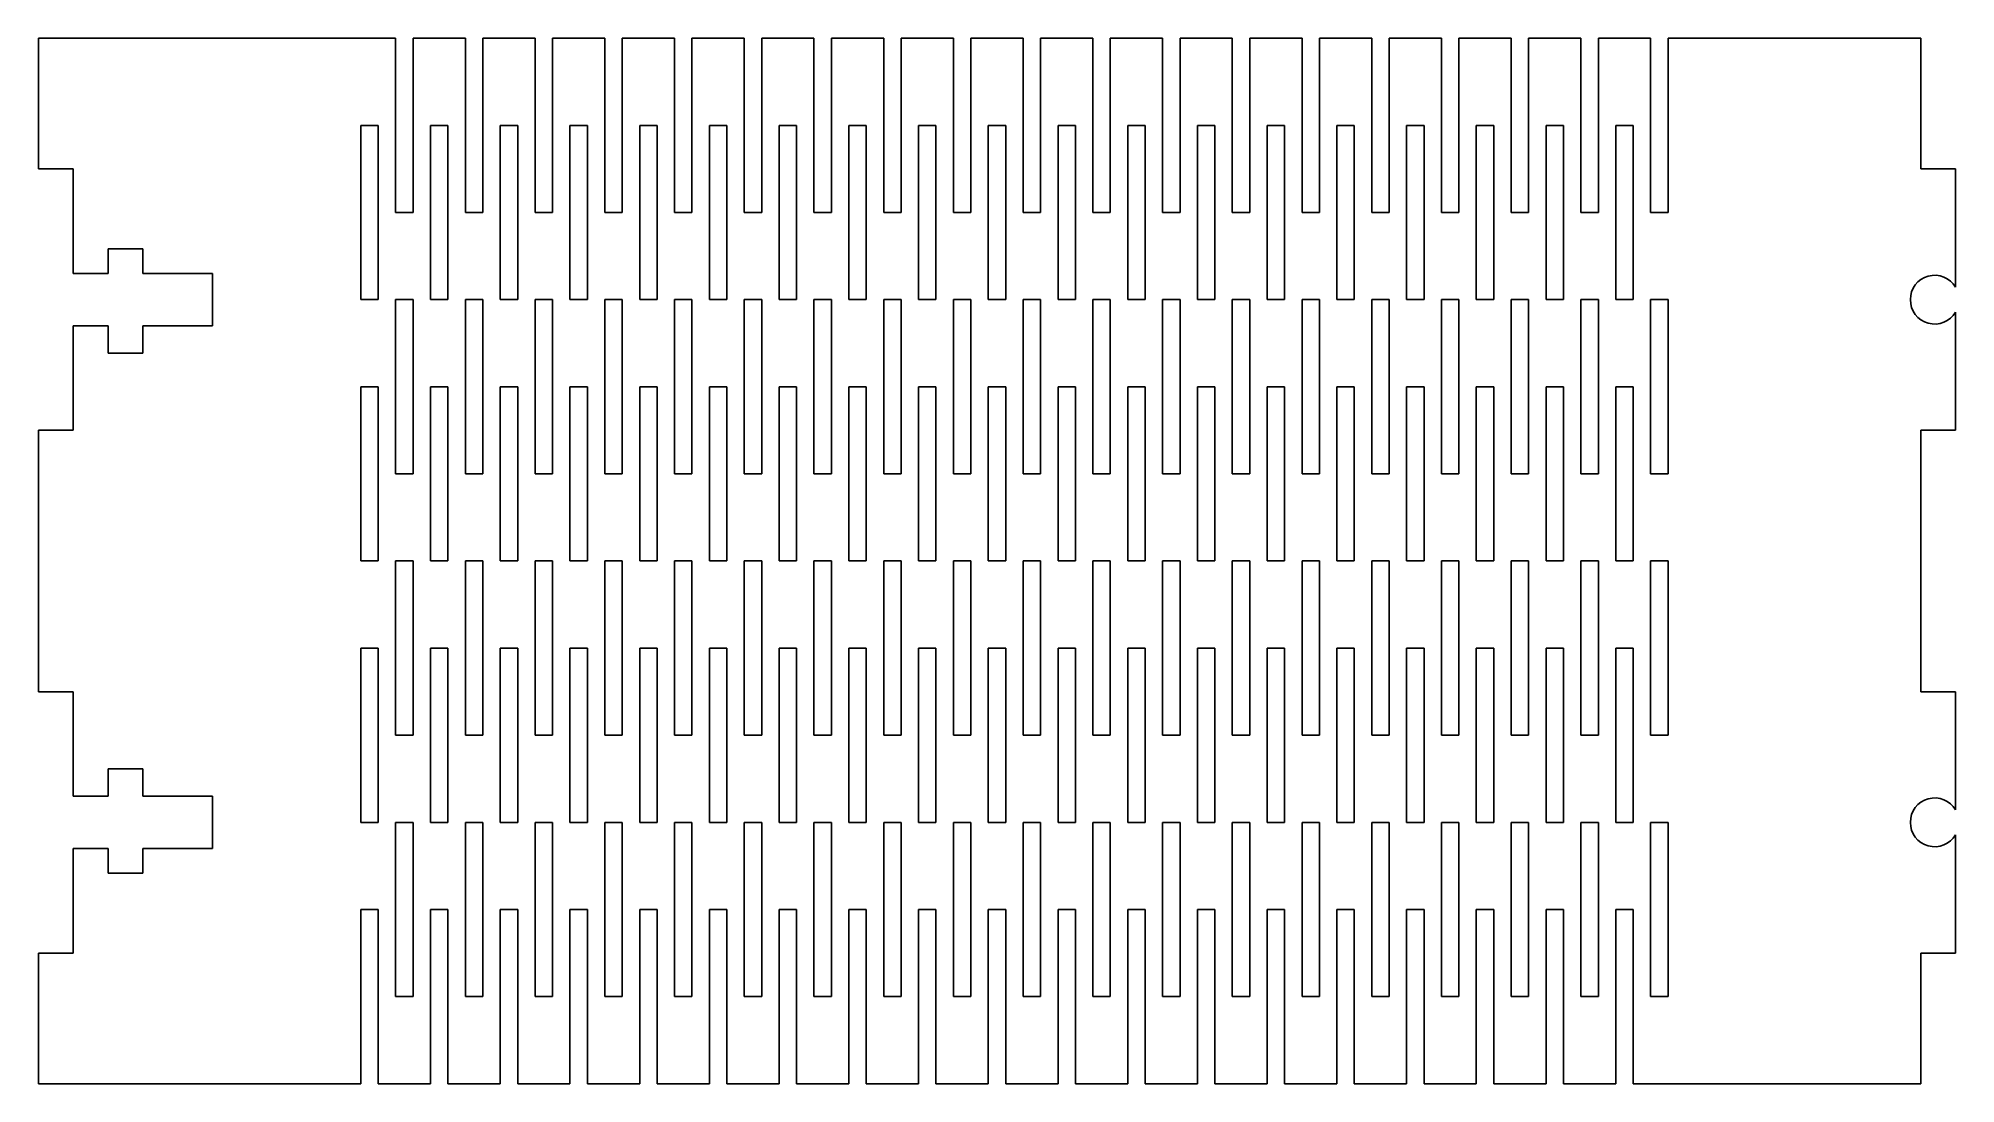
# Model space of a CAD drawing. Extents: x -2.75 to 2.75, y -3 to 0.
import ezdxf

# ---------------------------------------------------------------- set-up
doc = ezdxf.new("R2010")
doc.units = 0
doc.header["$MEASUREMENT"] = 0
doc.layers.add('VISIBLE', color=7, linetype='CONTINUOUS')

msp = doc.modelspace()

# ---------------------------------------------------------------- linework, layer by layer
at = {"layer": 'VISIBLE'}
for p, q in [((-2.75, 0, 0.117), (-1.725, 0, 0.117)), ((-2.75, 0, 0.117), (-2.75, -0.375, 0.117)), ((-1.725, 0, 0.117), (-1.725, -0.5, 0.117)), ((-1.675, 0, 0.117), (-1.525, 0, 0.117)), ((-1.675, 0, 0.117), (-1.675, -0.5, 0.117)), ((-1.525, 0, 0.117), (-1.525, -0.5, 0.117)), ((-1.475, 0, 0.117), (-1.325, 0, 0.117)), ((-1.475, 0, 0.117), (-1.475, -0.5, 0.117)), ((-1.325, 0, 0.117), (-1.325, -0.5, 0.117)), ((-1.275, 0, 0.117), (-1.125, 0, 0.117)), ((-1.275, 0, 0.117), (-1.275, -0.5, 0.117)), ((-1.125, 0, 0.117), (-1.125, -0.5, 0.117)), ((-1.075, 0, 0.117), (-0.925, 0, 0.117)), ((-1.075, 0, 0.117), (-1.075, -0.5, 0.117)), ((-0.925, 0, 0.117), (-0.925, -0.5, 0.117)), ((-0.875, 0, 0.117), (-0.725, 0, 0.117)), ((-0.875, 0, 0.117), (-0.875, -0.5, 0.117)), ((-0.725, 0, 0.117), (-0.725, -0.5, 0.117)), ((-0.675, 0, 0.117), (-0.525, 0, 0.117)), ((-0.675, 0, 0.117), (-0.675, -0.5, 0.117)), ((-0.525, 0, 0.117), (-0.525, -0.5, 0.117)), ((-0.475, 0, 0.117), (-0.325, 0, 0.117)), ((-0.475, 0, 0.117), (-0.475, -0.5, 0.117)), ((-0.325, 0, 0.117), (-0.325, -0.5, 0.117)), ((-0.275, 0, 0.117), (-0.125, 0, 0.117)), ((-0.275, 0, 0.117), (-0.275, -0.5, 0.117)), ((-0.125, 0, 0.117), (-0.125, -0.5, 0.117)), ((-0.075, 0, 0.117), (0.075, 0, 0.117)), ((-0.075, 0, 0.117), (-0.075, -0.5, 0.117)), ((0.075, 0, 0.117), (0.075, -0.5, 0.117)), ((0.125, 0, 0.117), (0.275, 0, 0.117)), ((0.125, 0, 0.117), (0.125, -0.5, 0.117)), ((0.275, 0, 0.117), (0.275, -0.5, 0.117)), ((0.325, 0, 0.117), (0.475, 0, 0.117)), ((0.325, 0, 0.117), (0.325, -0.5, 0.117)), ((0.475, 0, 0.117), (0.475, -0.5, 0.117)), ((0.525, 0, 0.117), (0.675, 0, 0.117)), ((0.525, 0, 0.117), (0.525, -0.5, 0.117)), ((0.675, 0, 0.117), (0.675, -0.5, 0.117)), ((0.725, 0, 0.117), (0.875, 0, 0.117)), ((0.725, 0, 0.117), (0.725, -0.5, 0.117)), ((0.875, 0, 0.117), (0.875, -0.5, 0.117)), ((0.925, 0, 0.117), (1.075, 0, 0.117)), ((0.925, 0, 0.117), (0.925, -0.5, 0.117)), ((1.075, 0, 0.117), (1.075, -0.5, 0.117)), ((1.125, 0, 0.117), (1.275, 0, 0.117)), ((1.125, 0, 0.117), (1.125, -0.5, 0.117)), ((1.275, 0, 0.117), (1.275, -0.5, 0.117)), ((1.325, 0, 0.117), (1.475, 0, 0.117)), ((1.325, 0, 0.117), (1.325, -0.5, 0.117)), ((1.475, 0, 0.117), (1.475, -0.5, 0.117)), ((1.525, 0, 0.117), (1.675, 0, 0.117)), ((1.525, 0, 0.117), (1.525, -0.5, 0.117)), ((1.675, 0, 0.117), (1.675, -0.5, 0.117)), ((1.725, 0, 0.117), (1.875, 0, 0.117)), ((1.725, 0, 0.117), (1.725, -0.5, 0.117)), ((1.875, 0, 0.117), (1.875, -0.5, 0.117)), ((1.925, 0, 0.117), (2.65, 0, 0.117)), ((1.925, 0, 0.117), (1.925, -0.5, 0.117)), ((2.65, 0, 0.117), (2.65, -0.375, 0.117)), ((-1.825, -0.75, 0.117), (-1.825, -0.25, 0.117)), ((-1.825, -0.25, 0.117), (-1.775, -0.25, 0.117)), ((-1.775, -0.75, 0.117), (-1.775, -0.25, 0.117)), ((-1.625, -0.75, 0.117), (-1.625, -0.25, 0.117)), ((-1.625, -0.25, 0.117), (-1.575, -0.25, 0.117)), ((-1.575, -0.75, 0.117), (-1.575, -0.25, 0.117)), ((-1.425, -0.75, 0.117), (-1.425, -0.25, 0.117)), ((-1.425, -0.25, 0.117), (-1.375, -0.25, 0.117)), ((-1.375, -0.75, 0.117), (-1.375, -0.25, 0.117)), ((-1.225, -0.75, 0.117), (-1.225, -0.25, 0.117)), ((-1.225, -0.25, 0.117), (-1.175, -0.25, 0.117)), ((-1.175, -0.75, 0.117), (-1.175, -0.25, 0.117)), ((-1.025, -0.75, 0.117), (-1.025, -0.25, 0.117)), ((-1.025, -0.25, 0.117), (-0.975, -0.25, 0.117)), ((-0.975, -0.75, 0.117), (-0.975, -0.25, 0.117)), ((-0.825, -0.75, 0.117), (-0.825, -0.25, 0.117)), ((-0.825, -0.25, 0.117), (-0.775, -0.25, 0.117)), ((-0.775, -0.75, 0.117), (-0.775, -0.25, 0.117)), ((-0.625, -0.75, 0.117), (-0.625, -0.25, 0.117)), ((-0.625, -0.25, 0.117), (-0.575, -0.25, 0.117)), ((-0.575, -0.75, 0.117), (-0.575, -0.25, 0.117)), ((-0.425, -0.75, 0.117), (-0.425, -0.25, 0.117)), ((-0.425, -0.25, 0.117), (-0.375, -0.25, 0.117)), ((-0.375, -0.75, 0.117), (-0.375, -0.25, 0.117)), ((-0.225, -0.75, 0.117), (-0.225, -0.25, 0.117)), ((-0.225, -0.25, 0.117), (-0.175, -0.25, 0.117)), ((-0.175, -0.75, 0.117), (-0.175, -0.25, 0.117)), ((-0.025, -0.75, 0.117), (-0.025, -0.25, 0.117)), ((-0.025, -0.25, 0.117), (0.025, -0.25, 0.117)), ((0.025, -0.75, 0.117), (0.025, -0.25, 0.117)), ((0.175, -0.75, 0.117), (0.175, -0.25, 0.117)), ((0.175, -0.25, 0.117), (0.225, -0.25, 0.117)), ((0.225, -0.75, 0.117), (0.225, -0.25, 0.117)), ((0.375, -0.75, 0.117), (0.375, -0.25, 0.117)), ((0.375, -0.25, 0.117), (0.425, -0.25, 0.117)), ((0.425, -0.75, 0.117), (0.425, -0.25, 0.117)), ((0.575, -0.75, 0.117), (0.575, -0.25, 0.117)), ((0.575, -0.25, 0.117), (0.625, -0.25, 0.117)), ((0.625, -0.75, 0.117), (0.625, -0.25, 0.117)), ((0.775, -0.75, 0.117), (0.775, -0.25, 0.117)), ((0.775, -0.25, 0.117), (0.825, -0.25, 0.117)), ((0.825, -0.75, 0.117), (0.825, -0.25, 0.117)), ((0.975, -0.75, 0.117), (0.975, -0.25, 0.117)), ((0.975, -0.25, 0.117), (1.025, -0.25, 0.117)), ((1.025, -0.75, 0.117), (1.025, -0.25, 0.117)), ((1.175, -0.75, 0.117), (1.175, -0.25, 0.117)), ((1.175, -0.25, 0.117), (1.225, -0.25, 0.117)), ((1.225, -0.75, 0.117), (1.225, -0.25, 0.117)), ((1.375, -0.75, 0.117), (1.375, -0.25, 0.117)), ((1.375, -0.25, 0.117), (1.425, -0.25, 0.117)), ((1.425, -0.75, 0.117), (1.425, -0.25, 0.117)), ((1.575, -0.75, 0.117), (1.575, -0.25, 0.117)), ((1.575, -0.25, 0.117), (1.625, -0.25, 0.117)), ((1.625, -0.75, 0.117), (1.625, -0.25, 0.117)), ((1.775, -0.75, 0.117), (1.775, -0.25, 0.117)), ((1.775, -0.25, 0.117), (1.825, -0.25, 0.117)), ((1.825, -0.75, 0.117), (1.825, -0.25, 0.117)), ((-2.75, -0.375, 0.117), (-2.65, -0.375, 0.117)), ((-2.65, -0.375, 0.117), (-2.65, -0.675, 0.117)), ((2.65, -0.375, 0.117), (2.75, -0.375, 0.117)), ((2.75, -0.375, 0.117), (2.75, -0.7139, 0.117)), ((-1.725, -0.5, 0.117), (-1.675, -0.5, 0.117)), ((-1.525, -0.5, 0.117), (-1.475, -0.5, 0.117)), ((-1.325, -0.5, 0.117), (-1.275, -0.5, 0.117)), ((-1.125, -0.5, 0.117), (-1.075, -0.5, 0.117)), ((-0.925, -0.5, 0.117), (-0.875, -0.5, 0.117)), ((-0.725, -0.5, 0.117), (-0.675, -0.5, 0.117)), ((-0.525, -0.5, 0.117), (-0.475, -0.5, 0.117)), ((-0.325, -0.5, 0.117), (-0.275, -0.5, 0.117)), ((-0.125, -0.5, 0.117), (-0.075, -0.5, 0.117)), ((0.075, -0.5, 0.117), (0.125, -0.5, 0.117)), ((0.275, -0.5, 0.117), (0.325, -0.5, 0.117)), ((0.475, -0.5, 0.117), (0.525, -0.5, 0.117)), ((0.675, -0.5, 0.117), (0.725, -0.5, 0.117)), ((0.875, -0.5, 0.117), (0.925, -0.5, 0.117)), ((1.075, -0.5, 0.117), (1.125, -0.5, 0.117)), ((1.275, -0.5, 0.117), (1.325, -0.5, 0.117)), ((1.475, -0.5, 0.117), (1.525, -0.5, 0.117)), ((1.675, -0.5, 0.117), (1.725, -0.5, 0.117)), ((1.875, -0.5, 0.117), (1.925, -0.5, 0.117)), ((-2.55, -0.6037, 0.117), (-2.55, -0.675, 0.117)), ((-2.55, -0.6037, 0.117), (-2.45, -0.6037, 0.117)), ((-2.45, -0.6037, 0.117), (-2.45, -0.675, 0.117)), ((-2.65, -0.675, 0.117), (-2.55, -0.675, 0.117)), ((-2.45, -0.675, 0.117), (-2.25, -0.675, 0.117)), ((-2.25, -0.675, 0.117), (-2.25, -0.825, 0.117)), ((-1.825, -0.75, 0.117), (-1.775, -0.75, 0.117)), ((-1.725, -0.75, 0.117), (-1.725, -1.25, 0.117)), ((-1.725, -0.75, 0.117), (-1.675, -0.75, 0.117)), ((-1.675, -0.75, 0.117), (-1.675, -1.25, 0.117)), ((-1.625, -0.75, 0.117), (-1.575, -0.75, 0.117)), ((-1.525, -0.75, 0.117), (-1.525, -1.25, 0.117)), ((-1.525, -0.75, 0.117), (-1.475, -0.75, 0.117)), ((-1.475, -0.75, 0.117), (-1.475, -1.25, 0.117)), ((-1.425, -0.75, 0.117), (-1.375, -0.75, 0.117)), ((-1.325, -0.75, 0.117), (-1.325, -1.25, 0.117)), ((-1.325, -0.75, 0.117), (-1.275, -0.75, 0.117)), ((-1.275, -0.75, 0.117), (-1.275, -1.25, 0.117)), ((-1.225, -0.75, 0.117), (-1.175, -0.75, 0.117)), ((-1.125, -0.75, 0.117), (-1.125, -1.25, 0.117)), ((-1.125, -0.75, 0.117), (-1.075, -0.75, 0.117)), ((-1.075, -0.75, 0.117), (-1.075, -1.25, 0.117)), ((-1.025, -0.75, 0.117), (-0.975, -0.75, 0.117)), ((-0.925, -0.75, 0.117), (-0.925, -1.25, 0.117)), ((-0.925, -0.75, 0.117), (-0.875, -0.75, 0.117)), ((-0.875, -0.75, 0.117), (-0.875, -1.25, 0.117)), ((-0.825, -0.75, 0.117), (-0.775, -0.75, 0.117)), ((-0.725, -0.75, 0.117), (-0.725, -1.25, 0.117)), ((-0.725, -0.75, 0.117), (-0.675, -0.75, 0.117)), ((-0.675, -0.75, 0.117), (-0.675, -1.25, 0.117)), ((-0.625, -0.75, 0.117), (-0.575, -0.75, 0.117)), ((-0.525, -0.75, 0.117), (-0.525, -1.25, 0.117)), ((-0.525, -0.75, 0.117), (-0.475, -0.75, 0.117)), ((-0.475, -0.75, 0.117), (-0.475, -1.25, 0.117)), ((-0.425, -0.75, 0.117), (-0.375, -0.75, 0.117)), ((-0.325, -0.75, 0.117), (-0.325, -1.25, 0.117)), ((-0.325, -0.75, 0.117), (-0.275, -0.75, 0.117)), ((-0.275, -0.75, 0.117), (-0.275, -1.25, 0.117)), ((-0.225, -0.75, 0.117), (-0.175, -0.75, 0.117)), ((-0.125, -0.75, 0.117), (-0.125, -1.25, 0.117)), ((-0.125, -0.75, 0.117), (-0.075, -0.75, 0.117)), ((-0.075, -0.75, 0.117), (-0.075, -1.25, 0.117)), ((-0.025, -0.75, 0.117), (0.025, -0.75, 0.117)), ((0.075, -0.75, 0.117), (0.125, -0.75, 0.117)), ((0.075, -0.75, 0.117), (0.075, -1.25, 0.117)), ((0.125, -0.75, 0.117), (0.125, -1.25, 0.117)), ((0.175, -0.75, 0.117), (0.225, -0.75, 0.117)), ((0.275, -0.75, 0.117), (0.275, -1.25, 0.117)), ((0.275, -0.75, 0.117), (0.325, -0.75, 0.117)), ((0.325, -0.75, 0.117), (0.325, -1.25, 0.117)), ((0.375, -0.75, 0.117), (0.425, -0.75, 0.117)), ((0.475, -0.75, 0.117), (0.475, -1.25, 0.117)), ((0.475, -0.75, 0.117), (0.525, -0.75, 0.117)), ((0.525, -0.75, 0.117), (0.525, -1.25, 0.117)), ((0.575, -0.75, 0.117), (0.625, -0.75, 0.117)), ((0.675, -0.75, 0.117), (0.675, -1.25, 0.117)), ((0.675, -0.75, 0.117), (0.725, -0.75, 0.117)), ((0.725, -0.75, 0.117), (0.725, -1.25, 0.117)), ((0.775, -0.75, 0.117), (0.825, -0.75, 0.117)), ((0.875, -0.75, 0.117), (0.875, -1.25, 0.117)), ((0.875, -0.75, 0.117), (0.925, -0.75, 0.117)), ((0.925, -0.75, 0.117), (0.925, -1.25, 0.117)), ((0.975, -0.75, 0.117), (1.025, -0.75, 0.117)), ((1.075, -0.75, 0.117), (1.075, -1.25, 0.117)), ((1.075, -0.75, 0.117), (1.125, -0.75, 0.117)), ((1.125, -0.75, 0.117), (1.125, -1.25, 0.117)), ((1.175, -0.75, 0.117), (1.225, -0.75, 0.117)), ((1.275, -0.75, 0.117), (1.275, -1.25, 0.117)), ((1.275, -0.75, 0.117), (1.325, -0.75, 0.117)), ((1.325, -0.75, 0.117), (1.325, -1.25, 0.117)), ((1.375, -0.75, 0.117), (1.425, -0.75, 0.117)), ((1.475, -0.75, 0.117), (1.475, -1.25, 0.117)), ((1.475, -0.75, 0.117), (1.525, -0.75, 0.117)), ((1.525, -0.75, 0.117), (1.525, -1.25, 0.117)), ((1.575, -0.75, 0.117), (1.625, -0.75, 0.117)), ((1.675, -0.75, 0.117), (1.675, -1.25, 0.117)), ((1.675, -0.75, 0.117), (1.725, -0.75, 0.117)), ((1.725, -0.75, 0.117), (1.725, -1.25, 0.117)), ((1.775, -0.75, 0.117), (1.825, -0.75, 0.117)), ((1.875, -0.75, 0.117), (1.875, -1.25, 0.117)), ((1.875, -0.75, 0.117), (1.925, -0.75, 0.117)), ((1.925, -0.75, 0.117), (1.925, -1.25, 0.117)), ((2.75, -0.7861, 0.117), (2.75, -1.125, 0.117)), ((-2.65, -0.825, 0.117), (-2.55, -0.825, 0.117)), ((-2.65, -0.825, 0.117), (-2.65, -1.125, 0.117)), ((-2.55, -0.825, 0.117), (-2.55, -0.9037, 0.117)), ((-2.45, -0.825, 0.117), (-2.25, -0.825, 0.117)), ((-2.45, -0.825, 0.117), (-2.45, -0.9037, 0.117)), ((-2.55, -0.9037, 0.117), (-2.45, -0.9037, 0.117)), ((-1.825, -1.5, 0.117), (-1.825, -1, 0.117)), ((-1.825, -1, 0.117), (-1.775, -1, 0.117)), ((-1.775, -1.5, 0.117), (-1.775, -1, 0.117)), ((-1.625, -1.5, 0.117), (-1.625, -1, 0.117)), ((-1.625, -1, 0.117), (-1.575, -1, 0.117)), ((-1.575, -1.5, 0.117), (-1.575, -1, 0.117)), ((-1.425, -1.5, 0.117), (-1.425, -1, 0.117)), ((-1.425, -1, 0.117), (-1.375, -1, 0.117)), ((-1.375, -1.5, 0.117), (-1.375, -1, 0.117)), ((-1.225, -1.5, 0.117), (-1.225, -1, 0.117)), ((-1.225, -1, 0.117), (-1.175, -1, 0.117)), ((-1.175, -1.5, 0.117), (-1.175, -1, 0.117)), ((-1.025, -1.5, 0.117), (-1.025, -1, 0.117)), ((-1.025, -1, 0.117), (-0.975, -1, 0.117)), ((-0.975, -1.5, 0.117), (-0.975, -1, 0.117)), ((-0.825, -1.5, 0.117), (-0.825, -1, 0.117)), ((-0.825, -1, 0.117), (-0.775, -1, 0.117)), ((-0.775, -1.5, 0.117), (-0.775, -1, 0.117)), ((-0.625, -1.5, 0.117), (-0.625, -1, 0.117)), ((-0.625, -1, 0.117), (-0.575, -1, 0.117)), ((-0.575, -1.5, 0.117), (-0.575, -1, 0.117)), ((-0.425, -1.5, 0.117), (-0.425, -1, 0.117)), ((-0.425, -1, 0.117), (-0.375, -1, 0.117)), ((-0.375, -1.5, 0.117), (-0.375, -1, 0.117)), ((-0.225, -1.5, 0.117), (-0.225, -1, 0.117)), ((-0.225, -1, 0.117), (-0.175, -1, 0.117)), ((-0.175, -1.5, 0.117), (-0.175, -1, 0.117)), ((-0.025, -1.5, 0.117), (-0.025, -1, 0.117)), ((-0.025, -1, 0.117), (0.025, -1, 0.117)), ((0.025, -1.5, 0.117), (0.025, -1, 0.117)), ((0.175, -1.5, 0.117), (0.175, -1, 0.117)), ((0.175, -1, 0.117), (0.225, -1, 0.117)), ((0.225, -1.5, 0.117), (0.225, -1, 0.117)), ((0.375, -1.5, 0.117), (0.375, -1, 0.117)), ((0.375, -1, 0.117), (0.425, -1, 0.117)), ((0.425, -1.5, 0.117), (0.425, -1, 0.117)), ((0.575, -1.5, 0.117), (0.575, -1, 0.117)), ((0.575, -1, 0.117), (0.625, -1, 0.117)), ((0.625, -1.5, 0.117), (0.625, -1, 0.117)), ((0.775, -1.5, 0.117), (0.775, -1, 0.117)), ((0.775, -1, 0.117), (0.825, -1, 0.117)), ((0.825, -1.5, 0.117), (0.825, -1, 0.117)), ((0.975, -1.5, 0.117), (0.975, -1, 0.117)), ((0.975, -1, 0.117), (1.025, -1, 0.117)), ((1.025, -1.5, 0.117), (1.025, -1, 0.117)), ((1.175, -1.5, 0.117), (1.175, -1, 0.117)), ((1.175, -1, 0.117), (1.225, -1, 0.117)), ((1.225, -1.5, 0.117), (1.225, -1, 0.117)), ((1.375, -1.5, 0.117), (1.375, -1, 0.117)), ((1.375, -1, 0.117), (1.425, -1, 0.117)), ((1.425, -1.5, 0.117), (1.425, -1, 0.117)), ((1.575, -1.5, 0.117), (1.575, -1, 0.117)), ((1.575, -1, 0.117), (1.625, -1, 0.117)), ((1.625, -1.5, 0.117), (1.625, -1, 0.117)), ((1.775, -1.5, 0.117), (1.775, -1, 0.117)), ((1.775, -1, 0.117), (1.825, -1, 0.117)), ((1.825, -1.5, 0.117), (1.825, -1, 0.117)), ((-2.75, -1.125, 0.117), (-2.65, -1.125, 0.117)), ((-2.75, -1.125, 0.117), (-2.75, -1.875, 0.117)), ((2.65, -1.125, 0.117), (2.65, -1.875, 0.117)), ((2.65, -1.125, 0.117), (2.75, -1.125, 0.117)), ((-1.725, -1.25, 0.117), (-1.675, -1.25, 0.117)), ((-1.525, -1.25, 0.117), (-1.475, -1.25, 0.117)), ((-1.325, -1.25, 0.117), (-1.275, -1.25, 0.117)), ((-1.125, -1.25, 0.117), (-1.075, -1.25, 0.117)), ((-0.925, -1.25, 0.117), (-0.875, -1.25, 0.117)), ((-0.725, -1.25, 0.117), (-0.675, -1.25, 0.117)), ((-0.525, -1.25, 0.117), (-0.475, -1.25, 0.117)), ((-0.325, -1.25, 0.117), (-0.275, -1.25, 0.117)), ((-0.125, -1.25, 0.117), (-0.075, -1.25, 0.117)), ((0.075, -1.25, 0.117), (0.125, -1.25, 0.117)), ((0.275, -1.25, 0.117), (0.325, -1.25, 0.117)), ((0.475, -1.25, 0.117), (0.525, -1.25, 0.117)), ((0.675, -1.25, 0.117), (0.725, -1.25, 0.117)), ((0.875, -1.25, 0.117), (0.925, -1.25, 0.117)), ((1.075, -1.25, 0.117), (1.125, -1.25, 0.117)), ((1.275, -1.25, 0.117), (1.325, -1.25, 0.117)), ((1.475, -1.25, 0.117), (1.525, -1.25, 0.117)), ((1.675, -1.25, 0.117), (1.725, -1.25, 0.117)), ((1.875, -1.25, 0.117), (1.925, -1.25, 0.117)), ((-1.825, -1.5, 0.117), (-1.775, -1.5, 0.117)), ((-1.725, -1.5, 0.117), (-1.725, -2, 0.117)), ((-1.725, -1.5, 0.117), (-1.675, -1.5, 0.117)), ((-1.675, -1.5, 0.117), (-1.675, -2, 0.117)), ((-1.625, -1.5, 0.117), (-1.575, -1.5, 0.117)), ((-1.525, -1.5, 0.117), (-1.525, -2, 0.117)), ((-1.525, -1.5, 0.117), (-1.475, -1.5, 0.117)), ((-1.475, -1.5, 0.117), (-1.475, -2, 0.117)), ((-1.425, -1.5, 0.117), (-1.375, -1.5, 0.117)), ((-1.325, -1.5, 0.117), (-1.325, -2, 0.117)), ((-1.325, -1.5, 0.117), (-1.275, -1.5, 0.117)), ((-1.275, -1.5, 0.117), (-1.275, -2, 0.117)), ((-1.225, -1.5, 0.117), (-1.175, -1.5, 0.117)), ((-1.125, -1.5, 0.117), (-1.125, -2, 0.117)), ((-1.125, -1.5, 0.117), (-1.075, -1.5, 0.117)), ((-1.075, -1.5, 0.117), (-1.075, -2, 0.117)), ((-1.025, -1.5, 0.117), (-0.975, -1.5, 0.117)), ((-0.925, -1.5, 0.117), (-0.925, -2, 0.117)), ((-0.925, -1.5, 0.117), (-0.875, -1.5, 0.117)), ((-0.875, -1.5, 0.117), (-0.875, -2, 0.117)), ((-0.825, -1.5, 0.117), (-0.775, -1.5, 0.117)), ((-0.725, -1.5, 0.117), (-0.725, -2, 0.117)), ((-0.725, -1.5, 0.117), (-0.675, -1.5, 0.117)), ((-0.675, -1.5, 0.117), (-0.675, -2, 0.117)), ((-0.625, -1.5, 0.117), (-0.575, -1.5, 0.117)), ((-0.525, -1.5, 0.117), (-0.525, -2, 0.117)), ((-0.525, -1.5, 0.117), (-0.475, -1.5, 0.117)), ((-0.475, -1.5, 0.117), (-0.475, -2, 0.117)), ((-0.425, -1.5, 0.117), (-0.375, -1.5, 0.117)), ((-0.325, -1.5, 0.117), (-0.325, -2, 0.117)), ((-0.325, -1.5, 0.117), (-0.275, -1.5, 0.117)), ((-0.275, -1.5, 0.117), (-0.275, -2, 0.117)), ((-0.225, -1.5, 0.117), (-0.175, -1.5, 0.117)), ((-0.125, -1.5, 0.117), (-0.125, -2, 0.117)), ((-0.125, -1.5, 0.117), (-0.075, -1.5, 0.117)), ((-0.075, -1.5, 0.117), (-0.075, -2, 0.117)), ((-0.025, -1.5, 0.117), (0.025, -1.5, 0.117)), ((0.075, -1.5, 0.117), (0.125, -1.5, 0.117)), ((0.075, -1.5, 0.117), (0.075, -2, 0.117)), ((0.125, -1.5, 0.117), (0.125, -2, 0.117)), ((0.175, -1.5, 0.117), (0.225, -1.5, 0.117)), ((0.275, -1.5, 0.117), (0.275, -2, 0.117)), ((0.275, -1.5, 0.117), (0.325, -1.5, 0.117)), ((0.325, -1.5, 0.117), (0.325, -2, 0.117)), ((0.375, -1.5, 0.117), (0.425, -1.5, 0.117)), ((0.475, -1.5, 0.117), (0.475, -2, 0.117)), ((0.475, -1.5, 0.117), (0.525, -1.5, 0.117)), ((0.525, -1.5, 0.117), (0.525, -2, 0.117)), ((0.575, -1.5, 0.117), (0.625, -1.5, 0.117)), ((0.675, -1.5, 0.117), (0.675, -2, 0.117)), ((0.675, -1.5, 0.117), (0.725, -1.5, 0.117)), ((0.725, -1.5, 0.117), (0.725, -2, 0.117)), ((0.775, -1.5, 0.117), (0.825, -1.5, 0.117)), ((0.875, -1.5, 0.117), (0.875, -2, 0.117)), ((0.875, -1.5, 0.117), (0.925, -1.5, 0.117)), ((0.925, -1.5, 0.117), (0.925, -2, 0.117)), ((0.975, -1.5, 0.117), (1.025, -1.5, 0.117)), ((1.075, -1.5, 0.117), (1.075, -2, 0.117)), ((1.075, -1.5, 0.117), (1.125, -1.5, 0.117)), ((1.125, -1.5, 0.117), (1.125, -2, 0.117)), ((1.175, -1.5, 0.117), (1.225, -1.5, 0.117)), ((1.275, -1.5, 0.117), (1.275, -2, 0.117)), ((1.275, -1.5, 0.117), (1.325, -1.5, 0.117)), ((1.325, -1.5, 0.117), (1.325, -2, 0.117)), ((1.375, -1.5, 0.117), (1.425, -1.5, 0.117)), ((1.475, -1.5, 0.117), (1.475, -2, 0.117)), ((1.475, -1.5, 0.117), (1.525, -1.5, 0.117)), ((1.525, -1.5, 0.117), (1.525, -2, 0.117)), ((1.575, -1.5, 0.117), (1.625, -1.5, 0.117)), ((1.675, -1.5, 0.117), (1.675, -2, 0.117)), ((1.675, -1.5, 0.117), (1.725, -1.5, 0.117)), ((1.725, -1.5, 0.117), (1.725, -2, 0.117)), ((1.775, -1.5, 0.117), (1.825, -1.5, 0.117)), ((1.875, -1.5, 0.117), (1.875, -2, 0.117)), ((1.875, -1.5, 0.117), (1.925, -1.5, 0.117)), ((1.925, -1.5, 0.117), (1.925, -2, 0.117)), ((-1.825, -2.25, 0.117), (-1.825, -1.75, 0.117)), ((-1.825, -1.75, 0.117), (-1.775, -1.75, 0.117)), ((-1.775, -2.25, 0.117), (-1.775, -1.75, 0.117)), ((-1.625, -2.25, 0.117), (-1.625, -1.75, 0.117)), ((-1.625, -1.75, 0.117), (-1.575, -1.75, 0.117)), ((-1.575, -2.25, 0.117), (-1.575, -1.75, 0.117)), ((-1.425, -2.25, 0.117), (-1.425, -1.75, 0.117)), ((-1.425, -1.75, 0.117), (-1.375, -1.75, 0.117)), ((-1.375, -2.25, 0.117), (-1.375, -1.75, 0.117)), ((-1.225, -2.25, 0.117), (-1.225, -1.75, 0.117)), ((-1.225, -1.75, 0.117), (-1.175, -1.75, 0.117)), ((-1.175, -2.25, 0.117), (-1.175, -1.75, 0.117)), ((-1.025, -2.25, 0.117), (-1.025, -1.75, 0.117)), ((-1.025, -1.75, 0.117), (-0.975, -1.75, 0.117)), ((-0.975, -2.25, 0.117), (-0.975, -1.75, 0.117)), ((-0.825, -2.25, 0.117), (-0.825, -1.75, 0.117)), ((-0.825, -1.75, 0.117), (-0.775, -1.75, 0.117)), ((-0.775, -2.25, 0.117), (-0.775, -1.75, 0.117)), ((-0.625, -2.25, 0.117), (-0.625, -1.75, 0.117)), ((-0.625, -1.75, 0.117), (-0.575, -1.75, 0.117)), ((-0.575, -2.25, 0.117), (-0.575, -1.75, 0.117)), ((-0.425, -2.25, 0.117), (-0.425, -1.75, 0.117)), ((-0.425, -1.75, 0.117), (-0.375, -1.75, 0.117)), ((-0.375, -2.25, 0.117), (-0.375, -1.75, 0.117)), ((-0.225, -2.25, 0.117), (-0.225, -1.75, 0.117)), ((-0.225, -1.75, 0.117), (-0.175, -1.75, 0.117)), ((-0.175, -2.25, 0.117), (-0.175, -1.75, 0.117)), ((-0.025, -2.25, 0.117), (-0.025, -1.75, 0.117)), ((-0.025, -1.75, 0.117), (0.025, -1.75, 0.117)), ((0.025, -2.25, 0.117), (0.025, -1.75, 0.117)), ((0.175, -2.25, 0.117), (0.175, -1.75, 0.117)), ((0.175, -1.75, 0.117), (0.225, -1.75, 0.117)), ((0.225, -2.25, 0.117), (0.225, -1.75, 0.117)), ((0.375, -2.25, 0.117), (0.375, -1.75, 0.117)), ((0.375, -1.75, 0.117), (0.425, -1.75, 0.117)), ((0.425, -2.25, 0.117), (0.425, -1.75, 0.117)), ((0.575, -2.25, 0.117), (0.575, -1.75, 0.117)), ((0.575, -1.75, 0.117), (0.625, -1.75, 0.117)), ((0.625, -2.25, 0.117), (0.625, -1.75, 0.117)), ((0.775, -2.25, 0.117), (0.775, -1.75, 0.117)), ((0.775, -1.75, 0.117), (0.825, -1.75, 0.117)), ((0.825, -2.25, 0.117), (0.825, -1.75, 0.117)), ((0.975, -2.25, 0.117), (0.975, -1.75, 0.117)), ((0.975, -1.75, 0.117), (1.025, -1.75, 0.117)), ((1.025, -2.25, 0.117), (1.025, -1.75, 0.117)), ((1.175, -2.25, 0.117), (1.175, -1.75, 0.117)), ((1.175, -1.75, 0.117), (1.225, -1.75, 0.117)), ((1.225, -2.25, 0.117), (1.225, -1.75, 0.117)), ((1.375, -2.25, 0.117), (1.375, -1.75, 0.117)), ((1.375, -1.75, 0.117), (1.425, -1.75, 0.117)), ((1.425, -2.25, 0.117), (1.425, -1.75, 0.117)), ((1.575, -2.25, 0.117), (1.575, -1.75, 0.117)), ((1.575, -1.75, 0.117), (1.625, -1.75, 0.117)), ((1.625, -2.25, 0.117), (1.625, -1.75, 0.117)), ((1.775, -2.25, 0.117), (1.775, -1.75, 0.117)), ((1.775, -1.75, 0.117), (1.825, -1.75, 0.117)), ((1.825, -2.25, 0.117), (1.825, -1.75, 0.117)), ((-2.75, -1.875, 0.117), (-2.65, -1.875, 0.117)), ((-2.65, -2.175, 0.117), (-2.65, -1.875, 0.117)), ((2.65, -1.875, 0.117), (2.75, -1.875, 0.117)), ((2.75, -1.875, 0.117), (2.75, -2.2139, 0.117)), ((-1.725, -2, 0.117), (-1.675, -2, 0.117)), ((-1.525, -2, 0.117), (-1.475, -2, 0.117)), ((-1.325, -2, 0.117), (-1.275, -2, 0.117)), ((-1.125, -2, 0.117), (-1.075, -2, 0.117)), ((-0.925, -2, 0.117), (-0.875, -2, 0.117)), ((-0.725, -2, 0.117), (-0.675, -2, 0.117)), ((-0.525, -2, 0.117), (-0.475, -2, 0.117)), ((-0.325, -2, 0.117), (-0.275, -2, 0.117)), ((-0.125, -2, 0.117), (-0.075, -2, 0.117)), ((0.075, -2, 0.117), (0.125, -2, 0.117)), ((0.275, -2, 0.117), (0.325, -2, 0.117)), ((0.475, -2, 0.117), (0.525, -2, 0.117)), ((0.675, -2, 0.117), (0.725, -2, 0.117)), ((0.875, -2, 0.117), (0.925, -2, 0.117)), ((1.075, -2, 0.117), (1.125, -2, 0.117)), ((1.275, -2, 0.117), (1.325, -2, 0.117)), ((1.475, -2, 0.117), (1.525, -2, 0.117)), ((1.675, -2, 0.117), (1.725, -2, 0.117)), ((1.875, -2, 0.117), (1.925, -2, 0.117)), ((-2.55, -2.175, 0.117), (-2.55, -2.0963, 0.117)), ((-2.55, -2.0963, 0.117), (-2.45, -2.0963, 0.117)), ((-2.45, -2.175, 0.117), (-2.45, -2.0963, 0.117)), ((-2.65, -2.175, 0.117), (-2.55, -2.175, 0.117)), ((-2.45, -2.175, 0.117), (-2.25, -2.175, 0.117)), ((-2.25, -2.325, 0.117), (-2.25, -2.175, 0.117)), ((-1.825, -2.25, 0.117), (-1.775, -2.25, 0.117)), ((-1.725, -2.25, 0.117), (-1.725, -2.75, 0.117)), ((-1.725, -2.25, 0.117), (-1.675, -2.25, 0.117)), ((-1.675, -2.25, 0.117), (-1.675, -2.75, 0.117)), ((-1.625, -2.25, 0.117), (-1.575, -2.25, 0.117)), ((-1.525, -2.25, 0.117), (-1.525, -2.75, 0.117)), ((-1.525, -2.25, 0.117), (-1.475, -2.25, 0.117)), ((-1.475, -2.25, 0.117), (-1.475, -2.75, 0.117)), ((-1.425, -2.25, 0.117), (-1.375, -2.25, 0.117)), ((-1.325, -2.25, 0.117), (-1.325, -2.75, 0.117)), ((-1.325, -2.25, 0.117), (-1.275, -2.25, 0.117)), ((-1.275, -2.25, 0.117), (-1.275, -2.75, 0.117)), ((-1.225, -2.25, 0.117), (-1.175, -2.25, 0.117)), ((-1.125, -2.25, 0.117), (-1.125, -2.75, 0.117)), ((-1.125, -2.25, 0.117), (-1.075, -2.25, 0.117)), ((-1.075, -2.25, 0.117), (-1.075, -2.75, 0.117)), ((-1.025, -2.25, 0.117), (-0.975, -2.25, 0.117)), ((-0.925, -2.25, 0.117), (-0.925, -2.75, 0.117)), ((-0.925, -2.25, 0.117), (-0.875, -2.25, 0.117)), ((-0.875, -2.25, 0.117), (-0.875, -2.75, 0.117)), ((-0.825, -2.25, 0.117), (-0.775, -2.25, 0.117)), ((-0.725, -2.25, 0.117), (-0.725, -2.75, 0.117)), ((-0.725, -2.25, 0.117), (-0.675, -2.25, 0.117)), ((-0.675, -2.25, 0.117), (-0.675, -2.75, 0.117)), ((-0.625, -2.25, 0.117), (-0.575, -2.25, 0.117)), ((-0.525, -2.25, 0.117), (-0.525, -2.75, 0.117)), ((-0.525, -2.25, 0.117), (-0.475, -2.25, 0.117)), ((-0.475, -2.25, 0.117), (-0.475, -2.75, 0.117)), ((-0.425, -2.25, 0.117), (-0.375, -2.25, 0.117)), ((-0.325, -2.25, 0.117), (-0.325, -2.75, 0.117)), ((-0.325, -2.25, 0.117), (-0.275, -2.25, 0.117)), ((-0.275, -2.25, 0.117), (-0.275, -2.75, 0.117)), ((-0.225, -2.25, 0.117), (-0.175, -2.25, 0.117)), ((-0.125, -2.25, 0.117), (-0.125, -2.75, 0.117)), ((-0.125, -2.25, 0.117), (-0.075, -2.25, 0.117)), ((-0.075, -2.25, 0.117), (-0.075, -2.75, 0.117)), ((-0.025, -2.25, 0.117), (0.025, -2.25, 0.117)), ((0.075, -2.25, 0.117), (0.125, -2.25, 0.117)), ((0.075, -2.25, 0.117), (0.075, -2.75, 0.117)), ((0.125, -2.25, 0.117), (0.125, -2.75, 0.117)), ((0.175, -2.25, 0.117), (0.225, -2.25, 0.117)), ((0.275, -2.25, 0.117), (0.275, -2.75, 0.117)), ((0.275, -2.25, 0.117), (0.325, -2.25, 0.117)), ((0.325, -2.25, 0.117), (0.325, -2.75, 0.117)), ((0.375, -2.25, 0.117), (0.425, -2.25, 0.117)), ((0.475, -2.25, 0.117), (0.475, -2.75, 0.117)), ((0.475, -2.25, 0.117), (0.525, -2.25, 0.117)), ((0.525, -2.25, 0.117), (0.525, -2.75, 0.117)), ((0.575, -2.25, 0.117), (0.625, -2.25, 0.117)), ((0.675, -2.25, 0.117), (0.675, -2.75, 0.117)), ((0.675, -2.25, 0.117), (0.725, -2.25, 0.117)), ((0.725, -2.25, 0.117), (0.725, -2.75, 0.117)), ((0.775, -2.25, 0.117), (0.825, -2.25, 0.117)), ((0.875, -2.25, 0.117), (0.875, -2.75, 0.117)), ((0.875, -2.25, 0.117), (0.925, -2.25, 0.117)), ((0.925, -2.25, 0.117), (0.925, -2.75, 0.117)), ((0.975, -2.25, 0.117), (1.025, -2.25, 0.117)), ((1.075, -2.25, 0.117), (1.075, -2.75, 0.117)), ((1.075, -2.25, 0.117), (1.125, -2.25, 0.117)), ((1.125, -2.25, 0.117), (1.125, -2.75, 0.117)), ((1.175, -2.25, 0.117), (1.225, -2.25, 0.117)), ((1.275, -2.25, 0.117), (1.275, -2.75, 0.117)), ((1.275, -2.25, 0.117), (1.325, -2.25, 0.117)), ((1.325, -2.25, 0.117), (1.325, -2.75, 0.117)), ((1.375, -2.25, 0.117), (1.425, -2.25, 0.117)), ((1.475, -2.25, 0.117), (1.475, -2.75, 0.117)), ((1.475, -2.25, 0.117), (1.525, -2.25, 0.117)), ((1.525, -2.25, 0.117), (1.525, -2.75, 0.117)), ((1.575, -2.25, 0.117), (1.625, -2.25, 0.117)), ((1.675, -2.25, 0.117), (1.675, -2.75, 0.117)), ((1.675, -2.25, 0.117), (1.725, -2.25, 0.117)), ((1.725, -2.25, 0.117), (1.725, -2.75, 0.117)), ((1.775, -2.25, 0.117), (1.825, -2.25, 0.117)), ((1.875, -2.25, 0.117), (1.875, -2.75, 0.117)), ((1.875, -2.25, 0.117), (1.925, -2.25, 0.117)), ((1.925, -2.25, 0.117), (1.925, -2.75, 0.117)), ((2.75, -2.2861, 0.117), (2.75, -2.625, 0.117)), ((-2.65, -2.325, 0.117), (-2.55, -2.325, 0.117)), ((-2.65, -2.625, 0.117), (-2.65, -2.325, 0.117)), ((-2.55, -2.3963, 0.117), (-2.55, -2.325, 0.117)), ((-2.45, -2.325, 0.117), (-2.25, -2.325, 0.117)), ((-2.45, -2.3963, 0.117), (-2.45, -2.325, 0.117)), ((-2.55, -2.3963, 0.117), (-2.45, -2.3963, 0.117)), ((-1.825, -3, 0.117), (-1.825, -2.5, 0.117)), ((-1.825, -2.5, 0.117), (-1.775, -2.5, 0.117)), ((-1.775, -3, 0.117), (-1.775, -2.5, 0.117)), ((-1.625, -3, 0.117), (-1.625, -2.5, 0.117)), ((-1.625, -2.5, 0.117), (-1.575, -2.5, 0.117)), ((-1.575, -3, 0.117), (-1.575, -2.5, 0.117)), ((-1.425, -3, 0.117), (-1.425, -2.5, 0.117)), ((-1.425, -2.5, 0.117), (-1.375, -2.5, 0.117)), ((-1.375, -3, 0.117), (-1.375, -2.5, 0.117)), ((-1.225, -3, 0.117), (-1.225, -2.5, 0.117)), ((-1.225, -2.5, 0.117), (-1.175, -2.5, 0.117)), ((-1.175, -3, 0.117), (-1.175, -2.5, 0.117)), ((-1.025, -3, 0.117), (-1.025, -2.5, 0.117)), ((-1.025, -2.5, 0.117), (-0.975, -2.5, 0.117)), ((-0.975, -3, 0.117), (-0.975, -2.5, 0.117)), ((-0.825, -3, 0.117), (-0.825, -2.5, 0.117)), ((-0.825, -2.5, 0.117), (-0.775, -2.5, 0.117)), ((-0.775, -3, 0.117), (-0.775, -2.5, 0.117)), ((-0.625, -3, 0.117), (-0.625, -2.5, 0.117)), ((-0.625, -2.5, 0.117), (-0.575, -2.5, 0.117)), ((-0.575, -3, 0.117), (-0.575, -2.5, 0.117)), ((-0.425, -3, 0.117), (-0.425, -2.5, 0.117)), ((-0.425, -2.5, 0.117), (-0.375, -2.5, 0.117)), ((-0.375, -3, 0.117), (-0.375, -2.5, 0.117)), ((-0.225, -3, 0.117), (-0.225, -2.5, 0.117)), ((-0.225, -2.5, 0.117), (-0.175, -2.5, 0.117)), ((-0.175, -3, 0.117), (-0.175, -2.5, 0.117)), ((-0.025, -3, 0.117), (-0.025, -2.5, 0.117)), ((-0.025, -2.5, 0.117), (0.025, -2.5, 0.117)), ((0.025, -3, 0.117), (0.025, -2.5, 0.117)), ((0.175, -3, 0.117), (0.175, -2.5, 0.117)), ((0.175, -2.5, 0.117), (0.225, -2.5, 0.117)), ((0.225, -3, 0.117), (0.225, -2.5, 0.117)), ((0.375, -3, 0.117), (0.375, -2.5, 0.117)), ((0.375, -2.5, 0.117), (0.425, -2.5, 0.117)), ((0.425, -3, 0.117), (0.425, -2.5, 0.117)), ((0.575, -3, 0.117), (0.575, -2.5, 0.117)), ((0.575, -2.5, 0.117), (0.625, -2.5, 0.117)), ((0.625, -3, 0.117), (0.625, -2.5, 0.117)), ((0.775, -3, 0.117), (0.775, -2.5, 0.117)), ((0.775, -2.5, 0.117), (0.825, -2.5, 0.117)), ((0.825, -3, 0.117), (0.825, -2.5, 0.117)), ((0.975, -3, 0.117), (0.975, -2.5, 0.117)), ((0.975, -2.5, 0.117), (1.025, -2.5, 0.117)), ((1.025, -3, 0.117), (1.025, -2.5, 0.117)), ((1.175, -3, 0.117), (1.175, -2.5, 0.117)), ((1.175, -2.5, 0.117), (1.225, -2.5, 0.117)), ((1.225, -3, 0.117), (1.225, -2.5, 0.117)), ((1.375, -3, 0.117), (1.375, -2.5, 0.117)), ((1.375, -2.5, 0.117), (1.425, -2.5, 0.117)), ((1.425, -3, 0.117), (1.425, -2.5, 0.117)), ((1.575, -3, 0.117), (1.575, -2.5, 0.117)), ((1.575, -2.5, 0.117), (1.625, -2.5, 0.117)), ((1.625, -3, 0.117), (1.625, -2.5, 0.117)), ((1.775, -3, 0.117), (1.775, -2.5, 0.117)), ((1.775, -2.5, 0.117), (1.825, -2.5, 0.117)), ((1.825, -3, 0.117), (1.825, -2.5, 0.117)), ((-2.75, -2.625, 0.117), (-2.65, -2.625, 0.117)), ((-2.75, -2.625, 0.117), (-2.75, -3, 0.117)), ((2.65, -2.625, 0.117), (2.65, -3, 0.117)), ((2.75, -2.625, 0.117), (2.65, -2.625, 0.117)), ((-1.725, -2.75, 0.117), (-1.675, -2.75, 0.117)), ((-1.525, -2.75, 0.117), (-1.475, -2.75, 0.117)), ((-1.325, -2.75, 0.117), (-1.275, -2.75, 0.117)), ((-1.125, -2.75, 0.117), (-1.075, -2.75, 0.117)), ((-0.925, -2.75, 0.117), (-0.875, -2.75, 0.117)), ((-0.725, -2.75, 0.117), (-0.675, -2.75, 0.117)), ((-0.525, -2.75, 0.117), (-0.475, -2.75, 0.117)), ((-0.325, -2.75, 0.117), (-0.275, -2.75, 0.117)), ((-0.125, -2.75, 0.117), (-0.075, -2.75, 0.117)), ((0.075, -2.75, 0.117), (0.125, -2.75, 0.117)), ((0.275, -2.75, 0.117), (0.325, -2.75, 0.117)), ((0.475, -2.75, 0.117), (0.525, -2.75, 0.117)), ((0.675, -2.75, 0.117), (0.725, -2.75, 0.117)), ((0.875, -2.75, 0.117), (0.925, -2.75, 0.117)), ((1.075, -2.75, 0.117), (1.125, -2.75, 0.117)), ((1.275, -2.75, 0.117), (1.325, -2.75, 0.117)), ((1.475, -2.75, 0.117), (1.525, -2.75, 0.117)), ((1.675, -2.75, 0.117), (1.725, -2.75, 0.117)), ((1.875, -2.75, 0.117), (1.925, -2.75, 0.117)), ((-2.75, -3, 0.117), (-1.825, -3, 0.117)), ((-1.775, -3, 0.117), (-1.625, -3, 0.117)), ((-1.575, -3, 0.117), (-1.425, -3, 0.117)), ((-1.375, -3, 0.117), (-1.225, -3, 0.117)), ((-1.175, -3, 0.117), (-1.025, -3, 0.117)), ((-0.975, -3, 0.117), (-0.825, -3, 0.117)), ((-0.775, -3, 0.117), (-0.625, -3, 0.117)), ((-0.575, -3, 0.117), (-0.425, -3, 0.117)), ((-0.375, -3, 0.117), (-0.225, -3, 0.117)), ((-0.175, -3, 0.117), (-0.025, -3, 0.117)), ((0.025, -3, 0.117), (0.175, -3, 0.117)), ((0.225, -3, 0.117), (0.375, -3, 0.117)), ((0.425, -3, 0.117), (0.575, -3, 0.117)), ((0.625, -3, 0.117), (0.775, -3, 0.117)), ((0.825, -3, 0.117), (0.975, -3, 0.117)), ((1.025, -3, 0.117), (1.175, -3, 0.117)), ((1.225, -3, 0.117), (1.375, -3, 0.117)), ((1.425, -3, 0.117), (1.575, -3, 0.117)), ((1.625, -3, 0.117), (1.775, -3, 0.117)), ((1.825, -3, 0.117), (2.65, -3, 0.117))]:
    msp.add_line(p, q, dxfattribs=at)
at = {"layer": 'VISIBLE', "extrusion": (0, 0, -1)}
msp.add_arc((-2.69, -0.75, -0.117), 0.07, 211.0027, 148.9973, dxfattribs=at)
at = {"layer": 'VISIBLE'}
msp.add_arc((2.69, -2.25, 0.117), 0.07, 31.0027, 328.9973, dxfattribs=at)

doc.saveas('drawing.dxf')
